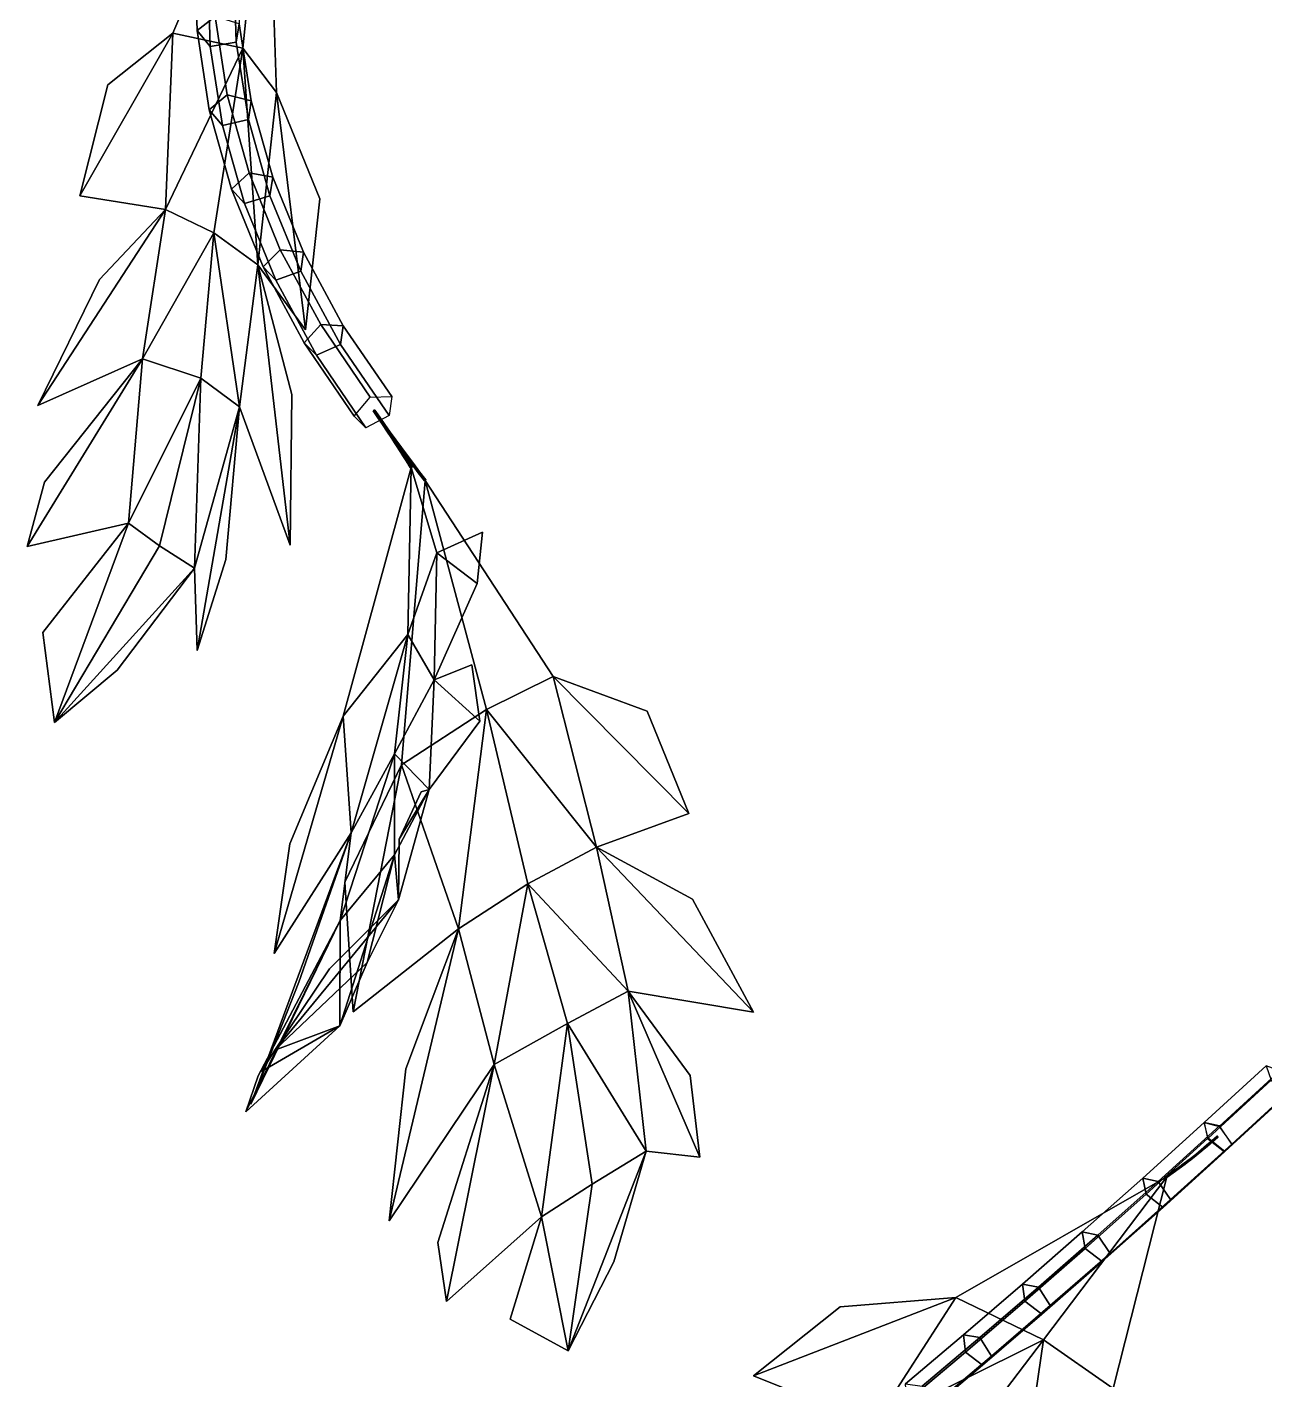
# Model space of a CAD drawing. Header units: metres. Extents: x -349 to 464, y -383 to 362.
# Drawn here: x -221.8 to -146.3, y -102.5 to -20.1 of the extents above; entities that cross this region are included whole.
import ezdxf

# ---------------------------------------------------------------- set-up
doc = ezdxf.new("R2010")
doc.units = ezdxf.units.M

msp = doc.modelspace()

# ---------------------------------------------------------------- linework, layer by layer
at = {"layer": 'Breeder_Leaf', "color": 3}
for points in [[(-212.8981, -20.4958, 226.3462), (-208.6275, -21.4113, 220.6084), (-207.1362, -7.05161, 216.9569)], [(-212.8981, -20.4958, 226.3462), (-207.1362, -7.05161, 216.9569), (-208.6275, -21.4113, 220.6084)], [(-207.1362, -7.05161, 216.9569), (-208.6275, -21.4113, 220.6084), (-206.5751, -24.1101, 213.6705)], [(-207.1362, -7.05161, 216.9569), (-206.5751, -24.1101, 213.6705), (-208.6275, -21.4113, 220.6084)], [(-212.8981, -20.4958, 226.3462), (-218.5545, -30.4158, 236.8909), (-213.3418, -31.2328, 228.5842)], [(-212.8981, -20.4958, 226.3462), (-213.3418, -31.2328, 228.5842), (-218.5545, -30.4158, 236.8909)], [(-212.8981, -20.4958, 226.3462), (-216.8411, -23.6582, 233.1091), (-218.5545, -30.4158, 236.8909)], [(-212.8981, -20.4958, 226.3462), (-218.5545, -30.4158, 236.8909), (-216.8411, -23.6582, 233.1091)], [(-212.8981, -20.4958, 226.3462), (-213.3418, -31.2328, 228.5842), (-208.6275, -21.4113, 220.6084)], [(-212.8981, -20.4958, 226.3462), (-208.6275, -21.4113, 220.6084), (-213.3418, -31.2328, 228.5842)], [(-213.3418, -31.2328, 228.5842), (-210.3902, -32.6583, 222.635), (-208.6275, -21.4113, 220.6084)], [(-213.3418, -31.2328, 228.5842), (-208.6275, -21.4113, 220.6084), (-210.3902, -32.6583, 222.635)], [(-208.6275, -21.4113, 220.6084), (-210.3902, -32.6583, 222.635), (-207.7053, -34.6028, 216.7007)], [(-208.6275, -21.4113, 220.6084), (-207.7053, -34.6028, 216.7007), (-210.3902, -32.6583, 222.635)], [(-208.6275, -21.4113, 220.6084), (-207.7053, -34.6028, 216.7007), (-206.5751, -24.1101, 213.6705)], [(-208.6275, -21.4113, 220.6084), (-206.5751, -24.1101, 213.6705), (-207.7053, -34.6028, 216.7007)], [(-207.7053, -34.6028, 216.7007), (-204.7975, -38.5756, 208.1441), (-206.5751, -24.1101, 213.6705)], [(-207.7053, -34.6028, 216.7007), (-206.5751, -24.1101, 213.6705), (-204.7975, -38.5756, 208.1441)], [(-204.7975, -38.5756, 208.1441), (-203.9423, -30.5869, 209.0025), (-206.5751, -24.1101, 213.6705)], [(-204.7975, -38.5756, 208.1441), (-206.5751, -24.1101, 213.6705), (-203.9423, -30.5869, 209.0025)], [(-213.3418, -31.2328, 228.5842), (-221.1153, -43.1865, 240.1581), (-214.7352, -40.3358, 229.5814)], [(-213.3418, -31.2328, 228.5842), (-214.7352, -40.3358, 229.5814), (-221.1153, -43.1865, 240.1581)], [(-213.3418, -31.2328, 228.5842), (-217.3556, -35.5151, 236.2332), (-221.1153, -43.1865, 240.1581)], [(-213.3418, -31.2328, 228.5842), (-221.1153, -43.1865, 240.1581), (-217.3556, -35.5151, 236.2332)], [(-213.3418, -31.2328, 228.5842), (-214.7352, -40.3358, 229.5814), (-210.3902, -32.6583, 222.635)], [(-213.3418, -31.2328, 228.5842), (-210.3902, -32.6583, 222.635), (-214.7352, -40.3358, 229.5814)], [(-214.7352, -40.3358, 229.5814), (-211.183, -41.5121, 224.764), (-210.3902, -32.6583, 222.635)], [(-214.7352, -40.3358, 229.5814), (-210.3902, -32.6583, 222.635), (-211.183, -41.5121, 224.764)], [(-210.3902, -32.6583, 222.635), (-211.183, -41.5121, 224.764), (-208.8369, -43.263, 219.5088)], [(-210.3902, -32.6583, 222.635), (-208.8369, -43.263, 219.5088), (-211.183, -41.5121, 224.764)], [(-210.3902, -32.6583, 222.635), (-208.8369, -43.263, 219.5088), (-207.7053, -34.6028, 216.7007)], [(-210.3902, -32.6583, 222.635), (-207.7053, -34.6028, 216.7007), (-208.8369, -43.263, 219.5088)], [(-208.8369, -43.263, 219.5088), (-205.7415, -51.678, 210.5059), (-207.7053, -34.6028, 216.7007)], [(-208.8369, -43.263, 219.5088), (-207.7053, -34.6028, 216.7007), (-205.7415, -51.678, 210.5059)], [(-205.7415, -51.678, 210.5059), (-205.631, -42.5132, 211.5608), (-207.7053, -34.6028, 216.7007)], [(-205.7415, -51.678, 210.5059), (-207.7053, -34.6028, 216.7007), (-205.631, -42.5132, 211.5608)], [(-214.7352, -40.3358, 229.5814), (-221.7737, -51.7665, 235.9534), (-215.6008, -50.3428, 231.4008)], [(-214.7352, -40.3358, 229.5814), (-215.6008, -50.3428, 231.4008), (-221.7737, -51.7665, 235.9534)], [(-214.7352, -40.3358, 229.5814), (-220.7082, -47.8579, 235.6716), (-221.7737, -51.7665, 235.9534)], [(-214.7352, -40.3358, 229.5814), (-221.7737, -51.7665, 235.9534), (-220.7082, -47.8579, 235.6716)], [(-214.7352, -40.3358, 229.5814), (-215.6008, -50.3428, 231.4008), (-211.183, -41.5121, 224.764)], [(-214.7352, -40.3358, 229.5814), (-211.183, -41.5121, 224.764), (-215.6008, -50.3428, 231.4008)], [(-215.6008, -50.3428, 231.4008), (-213.6994, -51.726, 226.4211), (-211.183, -41.5121, 224.764)], [(-215.6008, -50.3428, 231.4008), (-211.183, -41.5121, 224.764), (-213.6994, -51.726, 226.4211)], [(-211.183, -41.5121, 224.764), (-213.6994, -51.726, 226.4211), (-211.5631, -53.09523, 221.5545)], [(-211.183, -41.5121, 224.764), (-211.5631, -53.09523, 221.5545), (-213.6994, -51.726, 226.4211)], [(-211.183, -41.5121, 224.764), (-211.5631, -53.09523, 221.5545), (-208.8369, -43.263, 219.5088)], [(-211.183, -41.5121, 224.764), (-208.8369, -43.263, 219.5088), (-211.5631, -53.09523, 221.5545)], [(-211.5631, -53.09523, 221.5545), (-211.4109, -58.09981, 214.6272), (-208.8369, -43.263, 219.5088)], [(-211.5631, -53.09523, 221.5545), (-208.8369, -43.263, 219.5088), (-211.4109, -58.09981, 214.6272)], [(-211.4109, -58.09981, 214.6272), (-209.6581, -52.5695, 214.5268), (-208.8369, -43.263, 219.5088)], [(-211.4109, -58.09981, 214.6272), (-208.8369, -43.263, 219.5088), (-209.6581, -52.5695, 214.5268)], [(-202.5124, -62.09896, 166.149), (-198.5769, -57.1194, 162.7263), (-198.3724, -46.9551, 173.6076)], [(-202.5124, -62.09896, 166.149), (-198.3724, -46.9551, 173.6076), (-198.5769, -57.1194, 162.7263)], [(-198.3724, -46.9551, 173.6076), (-198.5769, -57.1194, 162.7263), (-196.7996, -52.1447, 157.0939)], [(-198.3724, -46.9551, 173.6076), (-196.7996, -52.1447, 157.0939), (-198.5769, -57.1194, 162.7263)], [(-198.9652, -65.06977, 175.3863), (-193.7875, -61.6879, 171.6779), (-197.5147, -47.7492, 175.3627)], [(-198.9652, -65.06977, 175.3863), (-197.5147, -47.7492, 175.3627), (-193.7875, -61.6879, 171.6779)], [(-197.5147, -47.7492, 175.3627), (-193.7875, -61.6879, 171.6779), (-189.7062, -59.6893, 165.4346)], [(-197.5147, -47.7492, 175.3627), (-189.7062, -59.6893, 165.4346), (-193.7875, -61.6879, 171.6779)], [(-215.6008, -50.3428, 231.4008), (-220.818, -57.01325, 230.3992), (-220.1109, -62.493, 225.9917)], [(-215.6008, -50.3428, 231.4008), (-220.1109, -62.493, 225.9917), (-220.818, -57.01325, 230.3992)], [(-215.6008, -50.3428, 231.4008), (-220.1109, -62.493, 225.9917), (-213.6994, -51.726, 226.4211)], [(-215.6008, -50.3428, 231.4008), (-213.6994, -51.726, 226.4211), (-220.1109, -62.493, 225.9917)], [(-194.352, -54.02847, 141.816), (-194.0212, -50.899, 149.2581), (-196.7996, -52.1447, 157.0939)], [(-194.352, -54.02847, 141.816), (-196.7996, -52.1447, 157.0939), (-194.0212, -50.899, 149.2581)], [(-213.6994, -51.726, 226.4211), (-220.1109, -62.493, 225.9917), (-211.5631, -53.09523, 221.5545)], [(-213.6994, -51.726, 226.4211), (-211.5631, -53.09523, 221.5545), (-220.1109, -62.493, 225.9917)], [(-198.5769, -57.1194, 162.7263), (-196.9653, -59.8922, 149.3154), (-196.7996, -52.1447, 157.0939)], [(-198.5769, -57.1194, 162.7263), (-196.7996, -52.1447, 157.0939), (-196.9653, -59.8922, 149.3154)], [(-196.9653, -59.8922, 149.3154), (-194.352, -54.02847, 141.816), (-196.7996, -52.1447, 157.0939)], [(-196.9653, -59.8922, 149.3154), (-196.7996, -52.1447, 157.0939), (-194.352, -54.02847, 141.816)], [(-220.1109, -62.493, 225.9917), (-216.2835, -59.3089, 222.4769), (-211.5631, -53.09523, 221.5545)], [(-220.1109, -62.493, 225.9917), (-211.5631, -53.09523, 221.5545), (-216.2835, -59.3089, 222.4769)], [(-202.5124, -62.09896, 166.149), (-202.0299, -69.206, 157.7976), (-198.5769, -57.1194, 162.7263)], [(-202.5124, -62.09896, 166.149), (-198.5769, -57.1194, 162.7263), (-202.0299, -69.206, 157.7976)], [(-202.0299, -69.206, 157.7976), (-199.3841, -64.4067, 153.7846), (-198.5769, -57.1194, 162.7263)], [(-202.0299, -69.206, 157.7976), (-198.5769, -57.1194, 162.7263), (-199.3841, -64.4067, 153.7846)], [(-198.5769, -57.1194, 162.7263), (-199.3841, -64.4067, 153.7846), (-196.9653, -59.8922, 149.3154)], [(-198.5769, -57.1194, 162.7263), (-196.9653, -59.8922, 149.3154), (-199.3841, -64.4067, 153.7846)], [(-194.1882, -62.4157, 131.4348), (-194.6704, -58.9676, 139.9787), (-196.9653, -59.8922, 149.3154)], [(-194.1882, -62.4157, 131.4348), (-196.9653, -59.8922, 149.3154), (-194.6704, -58.9676, 139.9787)], [(-199.3841, -64.4067, 153.7846), (-197.2795, -66.5737, 143.0366), (-196.9653, -59.8922, 149.3154)], [(-199.3841, -64.4067, 153.7846), (-196.9653, -59.8922, 149.3154), (-197.2795, -66.5737, 143.0366)], [(-197.2795, -66.5737, 143.0366), (-194.1882, -62.4157, 131.4348), (-196.9653, -59.8922, 149.3154)], [(-197.2795, -66.5737, 143.0366), (-196.9653, -59.8922, 149.3154), (-194.1882, -62.4157, 131.4348)], [(-193.7875, -61.6879, 171.6779), (-187.0798, -70.07566, 163.0298), (-189.7062, -59.6893, 165.4346)], [(-193.7875, -61.6879, 171.6779), (-189.7062, -59.6893, 165.4346), (-187.0798, -70.07566, 163.0298)], [(-187.0798, -70.07566, 163.0298), (-181.4511, -68.0357, 155.1805), (-189.7062, -59.6893, 165.4346)], [(-187.0798, -70.07566, 163.0298), (-189.7062, -59.6893, 165.4346), (-181.4511, -68.0357, 155.1805)], [(-181.4511, -68.0357, 155.1805), (-183.9847, -61.7974, 159.6474), (-189.7062, -59.6893, 165.4346)], [(-181.4511, -68.0357, 155.1805), (-189.7062, -59.6893, 165.4346), (-183.9847, -61.7974, 159.6474)], [(-198.9652, -65.06977, 175.3863), (-195.4899, -75.05969, 172.4518), (-193.7875, -61.6879, 171.6779)], [(-198.9652, -65.06977, 175.3863), (-193.7875, -61.6879, 171.6779), (-195.4899, -75.05969, 172.4518)], [(-195.4899, -75.05969, 172.4518), (-191.2659, -72.3192, 167.8927), (-193.7875, -61.6879, 171.6779)], [(-195.4899, -75.05969, 172.4518), (-193.7875, -61.6879, 171.6779), (-191.2659, -72.3192, 167.8927)], [(-193.7875, -61.6879, 171.6779), (-191.2659, -72.3192, 167.8927), (-187.0798, -70.07566, 163.0298)], [(-193.7875, -61.6879, 171.6779), (-187.0798, -70.07566, 163.0298), (-191.2659, -72.3192, 167.8927)], [(-202.5124, -62.09896, 166.149), (-206.7255, -76.5666, 162.3378), (-202.0299, -69.206, 157.7976)], [(-202.5124, -62.09896, 166.149), (-202.0299, -69.206, 157.7976), (-206.7255, -76.5666, 162.3378)], [(-202.5124, -62.09896, 166.149), (-205.7594, -69.8847, 166.4996), (-206.7255, -76.5666, 162.3378)], [(-202.5124, -62.09896, 166.149), (-206.7255, -76.5666, 162.3378), (-205.7594, -69.8847, 166.4996)], [(-202.0299, -69.206, 157.7976), (-202.6928, -74.5386, 150.2528), (-199.3841, -64.4067, 153.7846)], [(-202.0299, -69.206, 157.7976), (-199.3841, -64.4067, 153.7846), (-202.6928, -74.5386, 150.2528)], [(-202.6928, -74.5386, 150.2528), (-199.3923, -70.5549, 147.0207), (-199.3841, -64.4067, 153.7846)], [(-202.6928, -74.5386, 150.2528), (-199.3841, -64.4067, 153.7846), (-199.3923, -70.5549, 147.0207)], [(-198.9652, -65.06977, 175.3863), (-202.4044, -72.2102, 178.2967), (-201.9088, -80.1174, 177.9342)], [(-198.9652, -65.06977, 175.3863), (-201.9088, -80.1174, 177.9342), (-202.4044, -72.2102, 178.2967)], [(-198.9652, -65.06977, 175.3863), (-201.9088, -80.1174, 177.9342), (-195.4899, -75.05969, 172.4518)], [(-198.9652, -65.06977, 175.3863), (-195.4899, -75.05969, 172.4518), (-201.9088, -80.1174, 177.9342)], [(-199.3841, -64.4067, 153.7846), (-199.3923, -70.5549, 147.0207), (-197.2795, -66.5737, 143.0366)], [(-199.3841, -64.4067, 153.7846), (-197.2795, -66.5737, 143.0366), (-199.3923, -70.5549, 147.0207)], [(-199.3923, -70.5549, 147.0207), (-199.1466, -73.294, 135.3139), (-197.2795, -66.5737, 143.0366)], [(-199.3923, -70.5549, 147.0207), (-197.2795, -66.5737, 143.0366), (-199.1466, -73.294, 135.3139)], [(-199.1466, -73.294, 135.3139), (-199.093, -69.602, 127.6053), (-197.2795, -66.5737, 143.0366)], [(-199.1466, -73.294, 135.3139), (-197.2795, -66.5737, 143.0366), (-199.093, -69.602, 127.6053)], [(-199.093, -69.602, 127.6053), (-197.7549, -66.7204, 132.4603), (-197.2795, -66.5737, 143.0366)], [(-199.093, -69.602, 127.6053), (-197.2795, -66.5737, 143.0366), (-197.7549, -66.7204, 132.4603)], [(-202.0299, -69.206, 157.7976), (-208.1346, -85.7381, 152.6309), (-202.6928, -74.5386, 150.2528)], [(-202.0299, -69.206, 157.7976), (-202.6928, -74.5386, 150.2528), (-208.1346, -85.7381, 152.6309)], [(-202.0299, -69.206, 157.7976), (-205.2076, -78.3063, 157.5898), (-208.1346, -85.7381, 152.6309)], [(-202.0299, -69.206, 157.7976), (-208.1346, -85.7381, 152.6309), (-205.2076, -78.3063, 157.5898)], [(-202.6928, -74.5386, 150.2528), (-202.7106, -80.9715, 142.327), (-199.3923, -70.5549, 147.0207)], [(-202.6928, -74.5386, 150.2528), (-199.3923, -70.5549, 147.0207), (-202.7106, -80.9715, 142.327)], [(-202.7106, -80.9715, 142.327), (-201.0487, -77.0975, 138.7835), (-199.3923, -70.5549, 147.0207)], [(-202.7106, -80.9715, 142.327), (-199.3923, -70.5549, 147.0207), (-201.0487, -77.0975, 138.7835)], [(-199.3923, -70.5549, 147.0207), (-201.0487, -77.0975, 138.7835), (-199.1466, -73.294, 135.3139)], [(-199.3923, -70.5549, 147.0207), (-199.1466, -73.294, 135.3139), (-201.0487, -77.0975, 138.7835)], [(-191.2659, -72.3192, 167.8927), (-185.1429, -78.861, 161.2325), (-187.0798, -70.07566, 163.0298)], [(-191.2659, -72.3192, 167.8927), (-187.0798, -70.07566, 163.0298), (-185.1429, -78.861, 161.2325)], [(-185.1429, -78.861, 161.2325), (-177.5118, -80.1355, 151.1534), (-187.0798, -70.07566, 163.0298)], [(-185.1429, -78.861, 161.2325), (-187.0798, -70.07566, 163.0298), (-177.5118, -80.1355, 151.1534)], [(-177.5118, -80.1355, 151.1534), (-181.2162, -73.24, 156.0368), (-187.0798, -70.07566, 163.0298)], [(-177.5118, -80.1355, 151.1534), (-187.0798, -70.07566, 163.0298), (-181.2162, -73.24, 156.0368)], [(-195.4899, -75.05969, 172.4518), (-193.3115, -83.3168, 168.8638), (-191.2659, -72.3192, 167.8927)], [(-195.4899, -75.05969, 172.4518), (-191.2659, -72.3192, 167.8927), (-193.3115, -83.3168, 168.8638)], [(-193.3115, -83.3168, 168.8638), (-188.833, -80.8163, 165.5623), (-191.2659, -72.3192, 167.8927)], [(-193.3115, -83.3168, 168.8638), (-191.2659, -72.3192, 167.8927), (-188.833, -80.8163, 165.5623)], [(-191.2659, -72.3192, 167.8927), (-188.833, -80.8163, 165.5623), (-185.1429, -78.861, 161.2325)], [(-191.2659, -72.3192, 167.8927), (-185.1429, -78.861, 161.2325), (-188.833, -80.8163, 165.5623)], [(-201.0487, -77.0975, 138.7835), (-206.6799, -82.4399, 128.9362), (-199.1466, -73.294, 135.3139)], [(-201.0487, -77.0975, 138.7835), (-199.1466, -73.294, 135.3139), (-206.6799, -82.4399, 128.9362)], [(-206.6799, -82.4399, 128.9362), (-203.3341, -77.4954, 130.1607), (-199.1466, -73.294, 135.3139)], [(-206.6799, -82.4399, 128.9362), (-199.1466, -73.294, 135.3139), (-203.3341, -77.4954, 130.1607)], [(-202.6928, -74.5386, 150.2528), (-208.4489, -86.2038, 143.0699), (-202.7106, -80.9715, 142.327)], [(-202.6928, -74.5386, 150.2528), (-202.7106, -80.9715, 142.327), (-208.4489, -86.2038, 143.0699)], [(-202.6928, -74.5386, 150.2528), (-207.6895, -83.9987, 146.3945), (-208.4489, -86.2038, 143.0699)], [(-202.6928, -74.5386, 150.2528), (-208.4489, -86.2038, 143.0699), (-207.6895, -83.9987, 146.3945)], [(-195.4899, -75.05969, 172.4518), (-199.7121, -92.8421, 174.2489), (-193.3115, -83.3168, 168.8638)], [(-195.4899, -75.05969, 172.4518), (-193.3115, -83.3168, 168.8638), (-199.7121, -92.8421, 174.2489)], [(-195.4899, -75.05969, 172.4518), (-198.6977, -83.5923, 175.5916), (-199.7121, -92.8421, 174.2489)], [(-195.4899, -75.05969, 172.4518), (-199.7121, -92.8421, 174.2489), (-198.6977, -83.5923, 175.5916)], [(-202.7106, -80.9715, 142.327), (-206.6799, -82.4399, 128.9362), (-201.0487, -77.0975, 138.7835)], [(-202.7106, -80.9715, 142.327), (-201.0487, -77.0975, 138.7835), (-206.6799, -82.4399, 128.9362)], [(-188.833, -80.8163, 165.5623), (-184.0546, -88.6045, 157.7442), (-185.1429, -78.861, 161.2325)], [(-188.833, -80.8163, 165.5623), (-185.1429, -78.861, 161.2325), (-184.0546, -88.6045, 157.7442)], [(-184.0546, -88.6045, 157.7442), (-180.7782, -88.9684, 149.8582), (-185.1429, -78.861, 161.2325)], [(-184.0546, -88.6045, 157.7442), (-185.1429, -78.861, 161.2325), (-180.7782, -88.9684, 149.8582)], [(-180.7782, -88.9684, 149.8582), (-181.3678, -83.985, 152.7709), (-185.1429, -78.861, 161.2325)], [(-180.7782, -88.9684, 149.8582), (-185.1429, -78.861, 161.2325), (-181.3678, -83.985, 152.7709)], [(-202.7106, -80.9715, 142.327), (-207.4871, -83.7534, 135.8338), (-206.6799, -82.4399, 128.9362)], [(-202.7106, -80.9715, 142.327), (-206.6799, -82.4399, 128.9362), (-207.4871, -83.7534, 135.8338)], [(-193.3115, -83.3168, 168.8638), (-190.436, -92.6036, 165.7513), (-188.833, -80.8163, 165.5623)], [(-193.3115, -83.3168, 168.8638), (-188.833, -80.8163, 165.5623), (-190.436, -92.6036, 165.7513)], [(-190.436, -92.6036, 165.7513), (-187.3391, -90.6101, 161.6572), (-188.833, -80.8163, 165.5623)], [(-190.436, -92.6036, 165.7513), (-188.833, -80.8163, 165.5623), (-187.3391, -90.6101, 161.6572)], [(-188.833, -80.8163, 165.5623), (-187.3391, -90.6101, 161.6572), (-184.0546, -88.6045, 157.7442)], [(-188.833, -80.8163, 165.5623), (-184.0546, -88.6045, 157.7442), (-187.3391, -90.6101, 161.6572)], [(-193.3115, -83.3168, 168.8638), (-196.7453, -94.1566, 168.6286), (-196.2074, -97.7453, 166.8054)], [(-193.3115, -83.3168, 168.8638), (-196.2074, -97.7453, 166.8054), (-196.7453, -94.1566, 168.6286)], [(-193.3115, -83.3168, 168.8638), (-196.2074, -97.7453, 166.8054), (-190.436, -92.6036, 165.7513)], [(-193.3115, -83.3168, 168.8638), (-190.436, -92.6036, 165.7513), (-196.2074, -97.7453, 166.8054)], [(-187.3391, -90.6101, 161.6572), (-188.7948, -100.7556, 154.4342), (-184.0546, -88.6045, 157.7442)], [(-187.3391, -90.6101, 161.6572), (-184.0546, -88.6045, 157.7442), (-188.7948, -100.7556, 154.4342)], [(-188.7948, -100.7556, 154.4342), (-186.0116, -95.3389, 154.1999), (-184.0546, -88.6045, 157.7442)], [(-188.7948, -100.7556, 154.4342), (-184.0546, -88.6045, 157.7442), (-186.0116, -95.3389, 154.1999)], [(-190.436, -92.6036, 165.7513), (-188.7948, -100.7556, 154.4342), (-187.3391, -90.6101, 161.6572)], [(-190.436, -92.6036, 165.7513), (-187.3391, -90.6101, 161.6572), (-188.7948, -100.7556, 154.4342)], [(-165.1724, -97.5093, 492.3647), (-159.845, -100.0825, 490.68), (-152.3237, -90.1535, 493.1757)], [(-165.1724, -97.5093, 492.3647), (-152.3237, -90.1535, 493.1757), (-159.845, -100.0825, 490.68)], [(-152.3237, -90.1535, 493.1757), (-159.845, -100.0825, 490.68), (-155.5878, -103.0459, 486.6193)], [(-152.3237, -90.1535, 493.1757), (-155.5878, -103.0459, 486.6193), (-159.845, -100.0825, 490.68)], [(-190.436, -92.6036, 165.7513), (-192.3391, -98.8219, 160.2352), (-188.7948, -100.7556, 154.4342)], [(-190.436, -92.6036, 165.7513), (-188.7948, -100.7556, 154.4342), (-192.3391, -98.8219, 160.2352)], [(-165.1724, -97.5093, 492.3647), (-177.5035, -102.2893, 493.3188), (-170.1498, -105.2259, 490.5306)], [(-165.1724, -97.5093, 492.3647), (-170.1498, -105.2259, 490.5306), (-177.5035, -102.2893, 493.3188)], [(-165.1724, -97.5093, 492.3647), (-172.2247, -98.07568, 493.7139), (-177.5035, -102.2893, 493.3188)], [(-165.1724, -97.5093, 492.3647), (-177.5035, -102.2893, 493.3188), (-172.2247, -98.07568, 493.7139)], [(-165.1724, -97.5093, 492.3647), (-170.1498, -105.2259, 490.5306), (-159.845, -100.0825, 490.68)], [(-165.1724, -97.5093, 492.3647), (-159.845, -100.0825, 490.68), (-170.1498, -105.2259, 490.5306)], [(-170.1498, -105.2259, 490.5306), (-165.5731, -107.6174, 487.9019), (-159.845, -100.0825, 490.68)], [(-170.1498, -105.2259, 490.5306), (-159.845, -100.0825, 490.68), (-165.5731, -107.6174, 487.9019)], [(-159.845, -100.0825, 490.68), (-165.5731, -107.6174, 487.9019), (-161.315, -110.2788, 485.0017)], [(-159.845, -100.0825, 490.68), (-161.315, -110.2788, 485.0017), (-165.5731, -107.6174, 487.9019)], [(-159.845, -100.0825, 490.68), (-161.315, -110.2788, 485.0017), (-155.5878, -103.0459, 486.6193)], [(-159.845, -100.0825, 490.68), (-155.5878, -103.0459, 486.6193), (-161.315, -110.2788, 485.0017)]]:
    msp.add_3dface(points, dxfattribs=at)
at = {"layer": 'Breeder_Petiole', "color": 3}
for points in [[(-211.5663, -15.4803, 204.3009), (-211.4175, -20.3306, 199.5055), (-210.3185, -19.4787, 198.6798), (-210.4671, -14.6933, 203.4134)], [(-210.7585, -16.531, 205.2745), (-210.6054, -21.3231, 200.535), (-211.4175, -20.3306, 199.5055), (-211.5663, -15.4803, 204.3009)], [(-209.0005, -15.2388, 203.8217), (-208.8478, -19.9274, 199.1807), (-209.0241, -21.06084, 200.3207), (-209.1795, -16.3681, 204.9653)], [(-209.1795, -16.3681, 204.9653), (-209.0241, -21.06084, 200.3207), (-210.6054, -21.3231, 200.535), (-210.7585, -16.531, 205.2745)], [(-211.4175, -20.3306, 199.5055), (-210.6681, -25.1824, 194.7683), (-209.5773, -24.2655, 194.0037), (-210.3185, -19.4787, 198.6798)], [(-210.3185, -19.4787, 198.6798), (-209.5773, -24.2655, 194.0037), (-208.1143, -24.6169, 194.5965), (-208.8478, -19.9274, 199.1807)], [(-210.6054, -21.3231, 200.535), (-209.8589, -26.1164, 195.8533), (-210.6681, -25.1824, 194.7683), (-211.4175, -20.3306, 199.5055)], [(-208.8478, -19.9274, 199.1807), (-208.1143, -24.6169, 194.5965), (-208.2873, -25.7543, 195.7331), (-209.0241, -21.06084, 200.3207)], [(-209.0241, -21.06084, 200.3207), (-208.2873, -25.7543, 195.7331), (-209.8589, -26.1164, 195.8533), (-210.6054, -21.3231, 200.535)], [(-210.6681, -25.1824, 194.7683), (-209.324, -29.997, 190.1255), (-208.2491, -29.01557, 189.4208), (-209.5773, -24.2655, 194.0037)], [(-209.5773, -24.2655, 194.0037), (-208.2491, -29.01557, 189.4208), (-206.8056, -29.27, 190.1041), (-208.1143, -24.6169, 194.5965)], [(-208.1143, -24.6169, 194.5965), (-206.8056, -29.27, 190.1041), (-206.9749, -30.4111, 191.2375), (-208.2873, -25.7543, 195.7331)], [(-209.8589, -26.1164, 195.8533), (-208.5247, -30.8725, 191.2652), (-209.324, -29.997, 190.1255), (-210.6681, -25.1824, 194.7683)], [(-208.2873, -25.7543, 195.7331), (-206.9749, -30.4111, 191.2375), (-208.5247, -30.8725, 191.2652), (-209.8589, -26.1164, 195.8533)], [(-209.324, -29.997, 190.1255), (-207.3956, -34.736, 185.6128), (-206.3443, -33.6908, 184.9664), (-208.2491, -29.01557, 189.4208)], [(-208.2491, -29.01557, 189.4208), (-206.3443, -33.6908, 184.9664), (-204.932, -33.8494, 185.7379), (-206.8056, -29.27, 190.1041)], [(-206.8056, -29.27, 190.1041), (-204.932, -33.8494, 185.7379), (-205.0971, -34.994, 186.8684), (-206.9749, -30.4111, 191.2375)], [(-208.5247, -30.8725, 191.2652), (-206.6132, -35.5535, 186.806), (-207.3956, -34.736, 185.6128), (-209.324, -29.997, 190.1255)], [(-206.9749, -30.4111, 191.2375), (-205.0971, -34.994, 186.8684), (-206.6132, -35.5535, 186.806), (-208.5247, -30.8725, 191.2652)], [(-207.3956, -34.736, 185.6128), (-204.8979, -39.3616, 181.2645), (-203.8777, -38.2541, 180.6744), (-206.3443, -33.6908, 184.9664)], [(-206.3443, -33.6908, 184.9664), (-203.8777, -38.2541, 180.6744), (-202.5078, -38.3185, 181.5314), (-204.932, -33.8494, 185.7379)], [(-204.932, -33.8494, 185.7379), (-202.5078, -38.3185, 181.5314), (-202.6685, -39.4664, 182.6592), (-205.0971, -34.994, 186.8684)], [(-206.6132, -35.5535, 186.806), (-204.1392, -40.1221, 182.5097), (-204.8979, -39.3616, 181.2645), (-207.3956, -34.736, 185.6128)], [(-205.0971, -34.994, 186.8684), (-202.6685, -39.4664, 182.6592), (-204.1392, -40.1221, 182.5097), (-206.6132, -35.5535, 186.806)], [(-204.8979, -39.3616, 181.2645), (-201.8503, -43.8368, 177.114), (-200.8686, -42.6689, 176.5776), (-203.8777, -38.2541, 180.6744)], [(-203.8777, -38.2541, 180.6744), (-200.8686, -42.6689, 176.5776), (-199.5522, -42.6418, 177.5166), (-202.5078, -38.3185, 181.5314)], [(-202.5078, -38.3185, 181.5314), (-199.5522, -42.6418, 177.5166), (-199.708, -43.7926, 178.642), (-202.6685, -39.4664, 182.6592)], [(-204.1392, -40.1221, 182.5097), (-201.1221, -44.5418, 178.4091), (-201.8503, -43.8368, 177.114), (-204.8979, -39.3616, 181.2645)], [(-202.6685, -39.4664, 182.6592), (-199.708, -43.7926, 178.642), (-201.1221, -44.5418, 178.4091), (-204.1392, -40.1221, 182.5097)], [(-200.6745, -43.513, 177.6312), (-200.3934, -43.9276, 177.2278), (-200.3544, -43.8806, 177.2066), (-200.6351, -43.4656, 177.6099)], [(-200.6444, -43.5425, 177.6824), (-200.3636, -43.9569, 177.2786), (-200.3934, -43.9276, 177.2278), (-200.6745, -43.513, 177.6312)], [(-200.6734, -43.5146, 177.6297), (-200.3716, -43.9491, 177.264), (-200.3319, -43.9031, 177.2419), (-200.6334, -43.4682, 177.6075)], [(-200.6455, -43.5409, 177.6839), (-200.344, -43.9752, 177.3177), (-200.3716, -43.9491, 177.264), (-200.6734, -43.5146, 177.6297)], [(-200.589, -43.5101, 177.6938), (-200.2878, -43.9446, 177.3276), (-200.344, -43.9752, 177.3177), (-200.6455, -43.5409, 177.6839)], [(-200.5872, -43.5126, 177.6915), (-200.3068, -43.9272, 177.2876), (-200.3636, -43.9569, 177.2786), (-200.6444, -43.5425, 177.6824)], [(-200.6351, -43.4656, 177.6099), (-200.3544, -43.8806, 177.2066), (-200.3011, -43.8803, 177.2434), (-200.5815, -43.4654, 177.6469)], [(-200.6334, -43.4682, 177.6075), (-200.3319, -43.9031, 177.2419), (-200.2804, -43.9003, 177.281), (-200.5815, -43.4654, 177.6469)], [(-200.5815, -43.4654, 177.6469), (-200.2804, -43.9003, 177.281), (-200.2878, -43.9446, 177.3276), (-200.589, -43.5101, 177.6938)], [(-200.5815, -43.4654, 177.6469), (-200.3011, -43.8803, 177.2434), (-200.3068, -43.9272, 177.2876), (-200.5872, -43.5126, 177.6915)], [(-200.3934, -43.9276, 177.2278), (-200.1199, -44.3346, 176.8128), (-200.0814, -44.2876, 176.7921), (-200.3544, -43.8806, 177.2066)], [(-200.3636, -43.9569, 177.2786), (-200.0896, -44.3646, 176.8622), (-200.1199, -44.3346, 176.8128), (-200.3934, -43.9276, 177.2278)], [(-200.3716, -43.9491, 177.264), (-200.0562, -44.3967, 176.9235), (-200.0163, -44.3516, 176.9011), (-200.3319, -43.9031, 177.2419)], [(-200.344, -43.9752, 177.3177), (-200.0303, -44.4204, 176.9786), (-200.0562, -44.3967, 176.9235), (-200.3716, -43.9491, 177.264)], [(-200.3068, -43.9272, 177.2876), (-200.033, -44.3355, 176.8709), (-200.0896, -44.3646, 176.8622), (-200.3636, -43.9569, 177.2786)], [(-200.3544, -43.8806, 177.2066), (-200.0814, -44.2876, 176.7921), (-200.028, -44.2882, 176.8278), (-200.3011, -43.8803, 177.2434)], [(-200.2878, -43.9446, 177.3276), (-199.975, -44.3893, 176.9889), (-200.0303, -44.4204, 176.9786), (-200.344, -43.9752, 177.3177)], [(-200.3319, -43.9031, 177.2419), (-200.0163, -44.3516, 176.9011), (-199.9664, -44.3471, 176.9413), (-200.2804, -43.9003, 177.281)], [(-200.3011, -43.8803, 177.2434), (-200.028, -44.2882, 176.8278), (-200.033, -44.3355, 176.8709), (-200.3068, -43.9272, 177.2876)], [(-200.2804, -43.9003, 177.281), (-199.9664, -44.3471, 176.9413), (-199.975, -44.3893, 176.9889), (-200.2878, -43.9446, 177.3276)], [(-200.1199, -44.3346, 176.8128), (-199.8538, -44.7342, 176.386), (-199.8158, -44.6872, 176.3658), (-200.0814, -44.2876, 176.7921)], [(-200.0896, -44.3646, 176.8622), (-199.8231, -44.765, 176.434), (-199.8538, -44.7342, 176.386), (-200.1199, -44.3346, 176.8128)], [(-200.033, -44.3355, 176.8709), (-199.7667, -44.7364, 176.4423), (-199.8231, -44.765, 176.434), (-200.0896, -44.3646, 176.8622)], [(-200.0814, -44.2876, 176.7921), (-199.8158, -44.6872, 176.3658), (-199.7622, -44.6886, 176.4003), (-200.028, -44.2882, 176.8278)], [(-200.0562, -44.3967, 176.9235), (-199.7286, -44.8552, 176.6102), (-199.6885, -44.8111, 176.5875), (-200.0163, -44.3516, 176.9011)], [(-200.0303, -44.4204, 176.9786), (-199.7044, -44.8764, 176.6665), (-199.7286, -44.8552, 176.6102), (-200.0562, -44.3967, 176.9235)], [(-200.028, -44.2882, 176.8278), (-199.7622, -44.6886, 176.4003), (-199.7667, -44.7364, 176.4423), (-200.033, -44.3355, 176.8709)], [(-199.975, -44.3893, 176.9889), (-199.6501, -44.845, 176.6772), (-199.7044, -44.8764, 176.6665), (-200.0303, -44.4204, 176.9786)], [(-200.0163, -44.3516, 176.9011), (-199.6885, -44.8111, 176.5875), (-199.6403, -44.8048, 176.6287), (-199.9664, -44.3471, 176.9413)], [(-199.9664, -44.3471, 176.9413), (-199.6403, -44.8048, 176.6287), (-199.6501, -44.845, 176.6772), (-199.975, -44.3893, 176.9889)], [(-199.8538, -44.7342, 176.386), (-199.5953, -45.1261, 175.9477), (-199.5577, -45.0793, 175.9279), (-199.8158, -44.6872, 176.3658)], [(-199.8231, -44.765, 176.434), (-199.5641, -45.1577, 175.9942), (-199.5953, -45.1261, 175.9477), (-199.8538, -44.7342, 176.386)], [(-199.7667, -44.7364, 176.4423), (-199.508, -45.1296, 176.0021), (-199.5641, -45.1577, 175.9942), (-199.8231, -44.765, 176.434)], [(-199.8158, -44.6872, 176.3658), (-199.5577, -45.0793, 175.9279), (-199.5041, -45.08142, 175.9614), (-199.7622, -44.6886, 176.4003)], [(-199.7622, -44.6886, 176.4003), (-199.5041, -45.08142, 175.9614), (-199.508, -45.1296, 176.0021), (-199.7667, -44.7364, 176.4423)], [(-199.7286, -44.8552, 176.6102), (-199.3896, -45.3235, 176.3247), (-199.3494, -45.2804, 176.3018), (-199.6885, -44.8111, 176.5875)], [(-199.7044, -44.8764, 176.6665), (-199.3673, -45.3423, 176.382), (-199.3896, -45.3235, 176.3247), (-199.7286, -44.8552, 176.6102)], [(-199.6501, -44.845, 176.6772), (-199.3138, -45.3104, 176.3931), (-199.3673, -45.3423, 176.382), (-199.7044, -44.8764, 176.6665)], [(-199.6885, -44.8111, 176.5875), (-199.3494, -45.2804, 176.3018), (-199.3028, -45.2724, 176.3438), (-199.6403, -44.8048, 176.6287)], [(-199.6403, -44.8048, 176.6287), (-199.3028, -45.2724, 176.3438), (-199.3138, -45.3104, 176.3931), (-199.6501, -44.845, 176.6772)], [(-199.5953, -45.1261, 175.9477), (-199.3445, -45.5102, 175.498), (-199.3073, -45.4634, 175.4787), (-199.5577, -45.0793, 175.9279)], [(-199.5641, -45.1577, 175.9942), (-199.3129, -45.5425, 175.5431), (-199.3445, -45.5102, 175.498), (-199.5953, -45.1261, 175.9477)], [(-199.508, -45.1296, 176.0021), (-199.2571, -45.5149, 175.5507), (-199.3129, -45.5425, 175.5431), (-199.5641, -45.1577, 175.9942)], [(-199.5577, -45.0793, 175.9279), (-199.3073, -45.4634, 175.4787), (-199.2536, -45.4663, 175.5111), (-199.5041, -45.08142, 175.9614)], [(-199.5041, -45.08142, 175.9614), (-199.2536, -45.4663, 175.5111), (-199.2571, -45.5149, 175.5507), (-199.508, -45.1296, 176.0021)], [(-199.3896, -45.3235, 176.3247), (-199.04, -45.8004, 176.0678), (-198.9996, -45.7584, 176.0446), (-199.3494, -45.2804, 176.3018)], [(-199.3138, -45.3104, 176.3931), (-198.967, -45.7845, 176.1373), (-199.0196, -45.8168, 176.1259), (-199.3673, -45.3423, 176.382)], [(-199.3494, -45.2804, 176.3018), (-198.9996, -45.7584, 176.0446), (-198.9548, -45.7486, 176.0874), (-199.3028, -45.2724, 176.3438)], [(-199.3028, -45.2724, 176.3438), (-198.9548, -45.7486, 176.0874), (-198.967, -45.7845, 176.1373), (-199.3138, -45.3104, 176.3931)], [(-199.3673, -45.3423, 176.382), (-199.0196, -45.8168, 176.1259), (-199.04, -45.8004, 176.0678), (-199.3896, -45.3235, 176.3247)], [(-199.3445, -45.5102, 175.498), (-199.1015, -45.8863, 175.0374), (-199.0648, -45.8396, 175.0185), (-199.3073, -45.4634, 175.4787)], [(-199.3129, -45.5425, 175.5431), (-199.0696, -45.9192, 175.081), (-199.1015, -45.8863, 175.0374), (-199.3445, -45.5102, 175.498)], [(-199.2571, -45.5149, 175.5507), (-199.014, -45.8921, 175.0882), (-199.0696, -45.9192, 175.081), (-199.3129, -45.5425, 175.5431)], [(-199.3073, -45.4634, 175.4787), (-199.0648, -45.8396, 175.0185), (-199.0111, -45.8431, 175.0498), (-199.2536, -45.4663, 175.5111)], [(-199.2536, -45.4663, 175.5111), (-199.0111, -45.8431, 175.0498), (-199.014, -45.8921, 175.0882), (-199.2571, -45.5149, 175.5507)], [(-199.1015, -45.8863, 175.0374), (-198.8665, -46.254, 174.5659), (-198.8303, -46.2074, 174.5476), (-199.0648, -45.8396, 175.0185)], [(-199.0696, -45.9192, 175.081), (-198.8343, -46.2875, 174.6082), (-198.8665, -46.254, 174.5659), (-199.1015, -45.8863, 175.0374)], [(-199.014, -45.8921, 175.0882), (-198.779, -46.2609, 174.6149), (-198.8343, -46.2875, 174.6082), (-199.0696, -45.9192, 175.081)], [(-199.0648, -45.8396, 175.0185), (-198.8303, -46.2074, 174.5476), (-198.7765, -46.2116, 174.5777), (-199.0111, -45.8431, 175.0498)], [(-199.04, -45.8004, 176.0678), (-198.6808, -46.2849, 175.84), (-198.6402, -46.2439, 175.8167), (-198.9996, -45.7584, 176.0446)], [(-199.0196, -45.8168, 176.1259), (-198.6622, -46.2988, 175.8989), (-198.6808, -46.2849, 175.84), (-199.04, -45.8004, 176.0678)], [(-198.967, -45.7845, 176.1373), (-198.6105, -46.2661, 175.9105), (-198.6622, -46.2988, 175.8989), (-199.0196, -45.8168, 176.1259)], [(-199.0111, -45.8431, 175.0498), (-198.7765, -46.2116, 174.5777), (-198.779, -46.2609, 174.6149), (-199.014, -45.8921, 175.0882)], [(-198.9996, -45.7584, 176.0446), (-198.6402, -46.2439, 175.8167), (-198.597, -46.2323, 175.86), (-198.9548, -45.7486, 176.0874)], [(-198.9548, -45.7486, 176.0874), (-198.597, -46.2323, 175.86), (-198.6105, -46.2661, 175.9105), (-198.967, -45.7845, 176.1373)], [(-198.8665, -46.254, 174.5659), (-198.6397, -46.6132, 174.0841), (-198.604, -46.5667, 174.0662), (-198.8303, -46.2074, 174.5476)], [(-198.8343, -46.2875, 174.6082), (-198.6072, -46.6473, 174.1248), (-198.6397, -46.6132, 174.0841), (-198.8665, -46.254, 174.5659)], [(-198.779, -46.2609, 174.6149), (-198.5522, -46.6212, 174.1312), (-198.6072, -46.6473, 174.1248), (-198.8343, -46.2875, 174.6082)], [(-198.8303, -46.2074, 174.5476), (-198.604, -46.5667, 174.0662), (-198.5502, -46.5716, 174.0952), (-198.7765, -46.2116, 174.5777)], [(-198.7765, -46.2116, 174.5777), (-198.5502, -46.5716, 174.0952), (-198.5522, -46.6212, 174.1312), (-198.779, -46.2609, 174.6149)], [(-198.6808, -46.2849, 175.84), (-198.3127, -46.7758, 175.6419), (-198.2719, -46.7357, 175.6185), (-198.6402, -46.2439, 175.8167)], [(-198.6622, -46.2988, 175.8989), (-198.296, -46.7872, 175.7014), (-198.3127, -46.7758, 175.6419), (-198.6808, -46.2849, 175.84)], [(-198.6105, -46.2661, 175.9105), (-198.2453, -46.754, 175.7132), (-198.296, -46.7872, 175.7014), (-198.6622, -46.2988, 175.8989)], [(-198.6402, -46.2439, 175.8167), (-198.2719, -46.7357, 175.6185), (-198.2305, -46.7224, 175.6623), (-198.597, -46.2323, 175.86)], [(-198.6397, -46.6132, 174.0841), (-198.4216, -46.9637, 173.5919), (-198.386, -46.917, 173.5744), (-198.604, -46.5667, 174.0662)], [(-198.6072, -46.6473, 174.1248), (-198.3885, -46.9987, 173.6315), (-198.4216, -46.9637, 173.5919), (-198.6397, -46.6132, 174.0841)], [(-198.597, -46.2323, 175.86), (-198.2305, -46.7224, 175.6623), (-198.2453, -46.754, 175.7132), (-198.6105, -46.2661, 175.9105)], [(-198.5522, -46.6212, 174.1312), (-198.3333, -46.9728, 173.6375), (-198.3885, -46.9987, 173.6315), (-198.6072, -46.6473, 174.1248)], [(-198.604, -46.5667, 174.0662), (-198.386, -46.917, 173.5744), (-198.3318, -46.9225, 173.6024), (-198.5502, -46.5716, 174.0952)], [(-198.5502, -46.5716, 174.0952), (-198.3318, -46.9225, 173.6024), (-198.3333, -46.9728, 173.6375), (-198.5522, -46.6212, 174.1312)], [(-198.3127, -46.7758, 175.6419), (-197.9366, -47.2718, 175.474), (-197.8956, -47.2328, 175.4505), (-198.2719, -46.7357, 175.6185)], [(-198.296, -46.7872, 175.7014), (-197.9218, -47.2808, 175.5339), (-197.9366, -47.2718, 175.474), (-198.3127, -46.7758, 175.6419)], [(-198.2453, -46.754, 175.7132), (-197.872, -47.2472, 175.5459), (-197.9218, -47.2808, 175.5339), (-198.296, -46.7872, 175.7014)], [(-198.2719, -46.7357, 175.6185), (-197.8956, -47.2328, 175.4505), (-197.8559, -47.2176, 175.4947), (-198.2305, -46.7224, 175.6623)], [(-198.2305, -46.7224, 175.6623), (-197.8559, -47.2176, 175.4947), (-197.872, -47.2472, 175.5459), (-198.2453, -46.754, 175.7132)], [(-197.9366, -47.2718, 175.474), (-197.5538, -47.7719, 175.3365), (-197.5123, -47.7336, 175.3128), (-197.8956, -47.2328, 175.4505)], [(-197.9218, -47.2808, 175.5339), (-197.5408, -47.7786, 175.3971), (-197.5538, -47.7719, 175.3365), (-197.9366, -47.2718, 175.474)], [(-197.872, -47.2472, 175.5459), (-197.4915, -47.7443, 175.4093), (-197.5408, -47.7786, 175.3971), (-197.9218, -47.2808, 175.5339)], [(-197.8956, -47.2328, 175.4505), (-197.5123, -47.7336, 175.3128), (-197.474, -47.7166, 175.3575), (-197.8559, -47.2176, 175.4947)], [(-197.8559, -47.2176, 175.4947), (-197.474, -47.7166, 175.3575), (-197.4915, -47.7443, 175.4093), (-197.872, -47.2472, 175.5459)], [(-145.9581, -84.2725, 498.209), (-149.8128, -87.8105, 495.6485), (-150.0413, -86.8565, 494.6785), (-146.2695, -83.4, 497.1867)], [(-146.2695, -83.4, 497.1867), (-150.0413, -86.8565, 494.6785), (-149.1338, -87.08829, 493.6341), (-145.4296, -83.6995, 496.1036)], [(-145.4296, -83.6995, 496.1036), (-149.1338, -87.08829, 493.6341), (-148.3661, -88.1799, 493.9838), (-144.6194, -84.7498, 496.4826)], [(-144.9442, -85.1019, 497.7764), (-148.7834, -88.6237, 495.2216), (-149.8128, -87.8105, 495.6485), (-145.9581, -84.2725, 498.209)], [(-144.6194, -84.7498, 496.4826), (-148.3661, -88.1799, 493.9838), (-148.7834, -88.6237, 495.2216), (-144.9442, -85.1019, 497.7764)], [(-149.8366, -87.8326, 495.6319), (-153.5798, -91.2114, 492.9404), (-153.7807, -90.2318, 491.99), (-150.0375, -86.853, 494.6815)], [(-150.0375, -86.853, 494.6815), (-153.7807, -90.2318, 491.99), (-152.8506, -90.4426, 490.9611), (-149.1074, -87.06387, 493.6526)], [(-149.1074, -87.06387, 493.6526), (-152.8506, -90.4426, 490.9611), (-152.0973, -91.5474, 491.3004), (-148.3541, -88.1687, 493.9919)], [(-148.8022, -88.6411, 495.2081), (-152.5454, -92.01989, 492.5166), (-153.5798, -91.2114, 492.9404), (-149.8366, -87.8326, 495.6319)], [(-148.3541, -88.1687, 493.9919), (-152.0973, -91.5474, 491.3004), (-152.5454, -92.01989, 492.5166), (-148.8022, -88.6411, 495.2081)], [(-149.5658, -87.9928, 494.4683), (-149.8892, -88.2719, 494.2796), (-149.8974, -88.24, 494.2464), (-149.5738, -87.9604, 494.4351)], [(-149.5738, -87.9604, 494.4351), (-149.8974, -88.24, 494.2464), (-149.8683, -88.2493, 494.2101), (-149.5436, -87.969, 494.3989)], [(-149.5312, -88.02113, 494.4534), (-149.8556, -88.3006, 494.2643), (-149.8892, -88.2719, 494.2796), (-149.5658, -87.9928, 494.4683)], [(-149.5436, -87.969, 494.3989), (-149.8683, -88.2493, 494.2101), (-149.8427, -88.2867, 494.2216), (-149.5176, -88.00655, 494.4107)], [(-149.5176, -88.00655, 494.4107), (-149.8427, -88.2867, 494.2216), (-149.8556, -88.3006, 494.2643), (-149.5312, -88.02113, 494.4534)], [(-149.2488, -87.7109, 494.6662), (-149.5658, -87.9928, 494.4683), (-149.5738, -87.9604, 494.4351), (-149.2569, -87.6783, 494.6327)], [(-149.2569, -87.6783, 494.6327), (-149.5738, -87.9604, 494.4351), (-149.5436, -87.969, 494.3989), (-149.2265, -87.687, 494.5963)], [(-149.214, -87.7394, 494.6511), (-149.5312, -88.02113, 494.4534), (-149.5658, -87.9928, 494.4683), (-149.2488, -87.7109, 494.6662)], [(-149.2265, -87.687, 494.5963), (-149.5436, -87.969, 494.3989), (-149.5176, -88.00655, 494.4107), (-149.2003, -87.7247, 494.6081)], [(-149.2003, -87.7247, 494.6081), (-149.5176, -88.00655, 494.4107), (-149.5312, -88.02113, 494.4534), (-149.214, -87.7394, 494.6511)], [(-150.5568, -88.8232, 493.9287), (-150.9005, -89.09493, 493.7667), (-150.9093, -89.06436, 493.7339), (-150.5654, -88.7921, 493.8958)], [(-150.5654, -88.7921, 493.8958), (-150.9093, -89.06436, 493.7339), (-150.8832, -89.07542, 493.6971), (-150.5383, -88.8026, 493.8591)], [(-150.525, -88.8525, 493.913), (-150.8697, -89.1245, 493.7508), (-150.9005, -89.09493, 493.7667), (-150.5568, -88.8232, 493.9287)], [(-150.5383, -88.8026, 493.8591), (-150.8832, -89.07542, 493.6971), (-150.859, -89.1125, 493.7081), (-150.5136, -88.8398, 493.8702)], [(-150.5136, -88.8398, 493.8702), (-150.859, -89.1125, 493.7081), (-150.8697, -89.1245, 493.7508), (-150.525, -88.8525, 493.913)], [(-150.2197, -88.5488, 494.0996), (-150.5568, -88.8232, 493.9287), (-150.5654, -88.7921, 493.8958), (-150.228, -88.5173, 494.0666)], [(-150.228, -88.5173, 494.0666), (-150.5654, -88.7921, 493.8958), (-150.5383, -88.8026, 493.8591), (-150.1999, -88.5272, 494.0301)], [(-150.1869, -88.5778, 494.0842), (-150.525, -88.8525, 493.913), (-150.5568, -88.8232, 493.9287), (-150.2197, -88.5488, 494.0996)], [(-150.1999, -88.5272, 494.0301), (-150.5383, -88.8026, 493.8591), (-150.5136, -88.8398, 493.8702), (-150.1748, -88.5645, 494.0414)], [(-150.1748, -88.5645, 494.0414), (-150.5136, -88.8398, 493.8702), (-150.525, -88.8525, 493.913), (-150.1869, -88.5778, 494.0842)], [(-149.8892, -88.2719, 494.2796), (-150.2197, -88.5488, 494.0996), (-150.228, -88.5173, 494.0666), (-149.8974, -88.24, 494.2464)], [(-149.8974, -88.24, 494.2464), (-150.228, -88.5173, 494.0666), (-150.1999, -88.5272, 494.0301), (-149.8683, -88.2493, 494.2101)], [(-149.8556, -88.3006, 494.2643), (-150.1869, -88.5778, 494.0842), (-150.2197, -88.5488, 494.0996), (-149.8892, -88.2719, 494.2796)], [(-149.8683, -88.2493, 494.2101), (-150.1999, -88.5272, 494.0301), (-150.1748, -88.5645, 494.0414), (-149.8427, -88.2867, 494.2216)], [(-149.8427, -88.2867, 494.2216), (-150.1748, -88.5645, 494.0414), (-150.1869, -88.5778, 494.0842), (-149.8556, -88.3006, 494.2643)], [(-151.6068, -89.6298, 493.4703), (-151.9689, -89.8926, 493.3361), (-151.9782, -89.8633, 493.3037), (-151.6159, -89.6001, 493.4379)], [(-151.6159, -89.6001, 493.4379), (-151.9782, -89.8633, 493.3037), (-151.9553, -89.876, 493.2667), (-151.5919, -89.6123, 493.4009)], [(-151.5777, -89.66, 493.4541), (-151.9407, -89.9231, 493.3197), (-151.9689, -89.8926, 493.3361), (-151.6068, -89.6298, 493.4703)], [(-151.5919, -89.6123, 493.4009), (-151.9553, -89.876, 493.2667), (-151.9324, -89.9129, 493.2771), (-151.5686, -89.6492, 493.4114)], [(-151.5686, -89.6492, 493.4114), (-151.9324, -89.9129, 493.2771), (-151.9407, -89.9231, 493.3197), (-151.5777, -89.66, 493.4541)], [(-151.2506, -89.3638, 493.6139), (-151.6068, -89.6298, 493.4703), (-151.6159, -89.6001, 493.4379), (-151.2596, -89.3337, 493.5813)], [(-151.2596, -89.3337, 493.5813), (-151.6159, -89.6001, 493.4379), (-151.5919, -89.6123, 493.4009), (-151.2345, -89.3453, 493.5444)], [(-151.2206, -89.3937, 493.5978), (-151.5777, -89.66, 493.4541), (-151.6068, -89.6298, 493.4703), (-151.2506, -89.3638, 493.6139)], [(-151.2345, -89.3453, 493.5444), (-151.5919, -89.6123, 493.4009), (-151.5686, -89.6492, 493.4114), (-151.2108, -89.3824, 493.5551)], [(-151.2108, -89.3824, 493.5551), (-151.5686, -89.6492, 493.4114), (-151.5777, -89.66, 493.4541), (-151.2206, -89.3937, 493.5978)], [(-150.9005, -89.09493, 493.7667), (-151.2506, -89.3638, 493.6139), (-151.2596, -89.3337, 493.5813), (-150.9093, -89.06436, 493.7339)], [(-150.9093, -89.06436, 493.7339), (-151.2596, -89.3337, 493.5813), (-151.2345, -89.3453, 493.5444), (-150.8832, -89.07542, 493.6971)], [(-150.8697, -89.1245, 493.7508), (-151.2206, -89.3937, 493.5978), (-151.2506, -89.3638, 493.6139), (-150.9005, -89.09493, 493.7667)], [(-150.8832, -89.07542, 493.6971), (-151.2345, -89.3453, 493.5444), (-151.2108, -89.3824, 493.5551), (-150.859, -89.1125, 493.7081)], [(-150.859, -89.1125, 493.7081), (-151.2108, -89.3824, 493.5551), (-151.2206, -89.3937, 493.5978), (-150.8697, -89.1245, 493.7508)], [(-153.5798, -91.2114, 492.9404), (-157.3023, -94.5196, 490.0613), (-157.4758, -93.5151, 489.1317), (-153.7807, -90.2318, 491.99)], [(-153.7807, -90.2318, 491.99), (-157.4758, -93.5151, 489.1317), (-156.5235, -93.7055, 488.1194), (-152.8506, -90.4426, 490.9611)], [(-152.8506, -90.4426, 490.9611), (-156.5235, -93.7055, 488.1194), (-155.7843, -94.8231, 488.4476), (-152.0973, -91.5474, 491.3004)], [(-151.9689, -89.8926, 493.3361), (-152.3368, -90.1522, 493.2115), (-152.3463, -90.1231, 493.179), (-151.9782, -89.8633, 493.3037)], [(-151.9782, -89.8633, 493.3037), (-152.3463, -90.1231, 493.179), (-152.3243, -90.1364, 493.1417), (-151.9553, -89.876, 493.2667)], [(-151.9407, -89.9231, 493.3197), (-152.3093, -90.1831, 493.1948), (-152.3368, -90.1522, 493.2115), (-151.9689, -89.8926, 493.3361)], [(-151.9553, -89.876, 493.2667), (-152.3243, -90.1364, 493.1417), (-152.3017, -90.1734, 493.152), (-151.9324, -89.9129, 493.2771)], [(-151.9324, -89.9129, 493.2771), (-152.3017, -90.1734, 493.152), (-152.3093, -90.1831, 493.1948), (-151.9407, -89.9231, 493.3197)], [(-152.5454, -92.01989, 492.5166), (-156.2629, -95.3234, 489.6409), (-157.3023, -94.5196, 490.0613), (-153.5798, -91.2114, 492.9404)], [(-152.0973, -91.5474, 491.3004), (-155.7843, -94.8231, 488.4476), (-156.2629, -95.3234, 489.6409), (-152.5454, -92.01989, 492.5166)], [(-157.3023, -94.5196, 490.0613), (-160.9757, -97.7311, 487.0145), (-161.1222, -96.7023, 486.1071), (-157.4758, -93.5151, 489.1317)], [(-157.4758, -93.5151, 489.1317), (-161.1222, -96.7023, 486.1071), (-160.1479, -96.8729, 485.1123), (-156.5235, -93.7055, 488.1194)], [(-156.5235, -93.7055, 488.1194), (-160.1479, -96.8729, 485.1123), (-159.4226, -98.003, 485.4288), (-155.7843, -94.8231, 488.4476)], [(-156.2629, -95.3234, 489.6409), (-159.9314, -98.5303, 486.5977), (-160.9757, -97.7311, 487.0145), (-157.3023, -94.5196, 490.0613)], [(-155.7843, -94.8231, 488.4476), (-159.4226, -98.003, 485.4288), (-159.9314, -98.5303, 486.5977), (-156.2629, -95.3234, 489.6409)], [(-160.9757, -97.7311, 487.0145), (-164.5957, -100.842, 483.8038), (-164.7156, -99.7897, 482.9197), (-161.1222, -96.7023, 486.1071)], [(-161.1222, -96.7023, 486.1071), (-164.7156, -99.7897, 482.9197), (-163.7195, -99.941, 481.9435), (-160.1479, -96.8729, 485.1123)], [(-160.1479, -96.8729, 485.1123), (-163.7195, -99.941, 481.9435), (-163.008, -101.0832, 482.2476), (-159.4226, -98.003, 485.4288)], [(-159.9314, -98.5303, 486.5977), (-163.5464, -101.6368, 483.3908), (-164.5957, -100.842, 483.8038), (-160.9757, -97.7311, 487.0145)], [(-159.4226, -98.003, 485.4288), (-163.008, -101.0832, 482.2476), (-163.5464, -101.6368, 483.3908), (-159.9314, -98.5303, 486.5977)], [(-164.5957, -100.842, 483.8038), (-168.1579, -103.8485, 480.433), (-168.2516, -102.7734, 479.5735), (-164.7156, -99.7897, 482.9197)], [(-164.7156, -99.7897, 482.9197), (-168.2516, -102.7734, 479.5735), (-167.2342, -102.9061, 478.6167), (-163.7195, -99.941, 481.9435)], [(-163.7195, -99.941, 481.9435), (-167.2342, -102.9061, 478.6167), (-166.5362, -104.0599, 478.9079), (-163.008, -101.0832, 482.2476)], [(-163.5464, -101.6368, 483.3908), (-167.1039, -104.639, 480.024), (-168.1579, -103.8485, 480.433), (-164.5957, -100.842, 483.8038)], [(-163.008, -101.0832, 482.2476), (-166.5362, -104.0599, 478.9079), (-167.1039, -104.639, 480.024), (-163.5464, -101.6368, 483.3908)]]:
    msp.add_3dface(points, dxfattribs=at)

doc.saveas('drawing.dxf')
